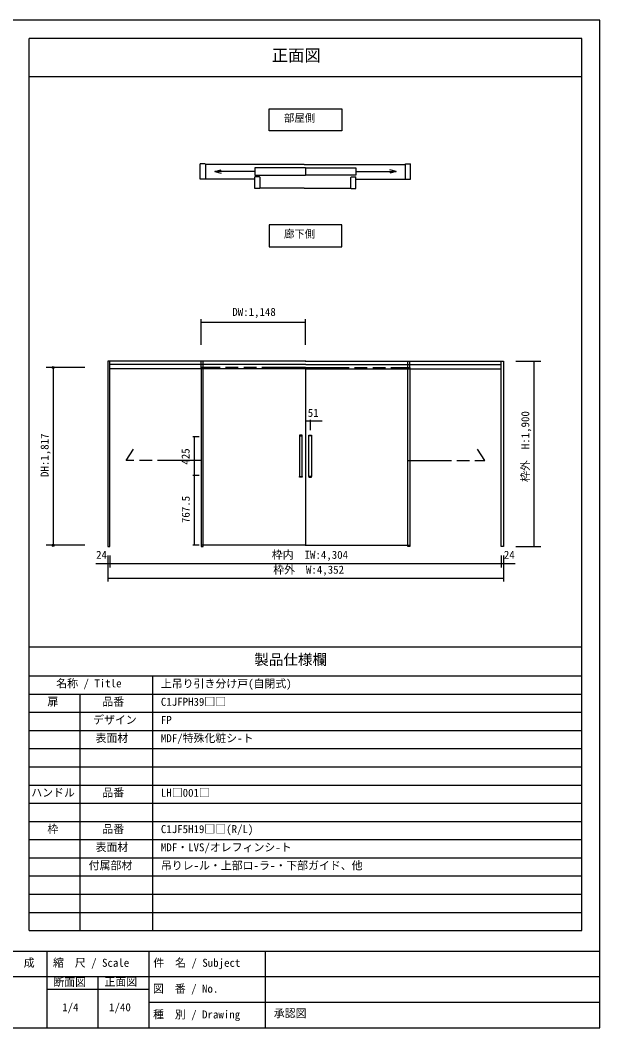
# Model space of a CAD drawing. Units: millimetres on the paper, enlarged 4 times, with parts at other scales. Extents: x -800 to 800, y -554 to 554.
# Drawn here: x 162 to 800, y -554 to 554 of the extents above; entities that cross this region are included whole.
import ezdxf
from ezdxf.enums import TextEntityAlignment as Align

# ---------------------------------------------------------------- set-up
doc = ezdxf.new("R2010")
doc.units = ezdxf.units.MM
doc.header["$LTSCALE"] = 4
doc.header["$PDMODE"] = 32
doc.header["$PDSIZE"] = 2.4
for name, pattern in [('CHAIN_DOUBLE_DASH', [23.5, 12, -1.5, 3.5, -1.5, 3.5, -1.5]), ('USER10', [9, 4, -1, 1, -1, 1, -1]), ('USER2', [9.525, 6.35, -3.175])]:
    doc.linetypes.add(name, pattern=pattern)
for name, color, linetype, lineweight in [('1-0', 7, 'Continuous', 25), ('1-3_0', 7, 'Continuous', 25), ('3-0', 7, 'Continuous', 25), ('3-3', 7, 'Continuous', 25)]:
    doc.layers.add(name, color=color, linetype=linetype, lineweight=lineweight)
doc.styles.add('ＭＳ ゴシック', font='')
doc.styles.get('ＭＳ ゴシック').set_extended_font_data('MS Gothic')

msp = doc.modelspace()

# ---------------------------------------------------------------- linework, layer by layer
at = {"layer": '1-0'}
for p, q in [((191.552, -469.839), (191.552, -553.839)), ((303.552, -469.839), (303.552, -553.839)), ((431.552, -469.839), (431.552, -553.839)), ((247.552, -497.839), (247.552, -553.839)), ((303.552, -511.839), (191.552, -511.839))]:
    msp.add_line(p, q, dxfattribs=at)
at = {"layer": '1-3_0'}
for p, q in [((780, 534), (172, 534)), ((172, -135), (172, 534)), ((780, -447), (780, 534)), ((172, 492), (780, 492)), ((780, -135), (780, 492)), ((172, -447), (172, -135)), ((172, -135), (780, -135)), ((172, -135), (780, -135)), ((172, -167), (780, -167)), ((308, -447), (308, -167)), ((172, -187), (780, -187)), ((228, -447), (228, -187)), ((172, -207), (780, -207)), ((172, -227), (780, -227)), ((172, -247), (780, -247)), ((172, -267), (780, -267)), ((172, -287), (780, -287)), ((172, -307), (780, -307)), ((172, -327), (780, -327)), ((172, -347), (780, -347)), ((172, -367), (780, -367)), ((172, -387), (780, -387)), ((172, -407), (780, -407)), ((172, -427), (780, -427)), ((172, -447), (780, -447)), ((800, -470), (-800, -470)), ((800, -498), (-476, -498)), ((800, -526), (304, -526))]:
    msp.add_line(p, q, dxfattribs=at)
msp.add_lwpolyline([(-800, -554), (800, -554), (800, 554), (-800, 554)], close=True, dxfattribs=at)
msp.add_lwpolyline([(172, -135), (172, 492), (780, 492)], dxfattribs=at)
at = {"layer": '3-0'}
for p, q in [((361.296, 197.118), (361.296, 225.18)), ((361.296, 221.752), (476.096, 221.752)), ((476.096, 197.118), (476.096, 225.18)), ((361.196, 179.118), (260.796, 179.118)), ((363.596, 179.118), (361.196, 179.118)), ((475.596, 179.118), (363.596, 179.118)), ((476.596, 179.118), (472.996, 179.118)), ((475.596, 179.118), (479.196, 179.118)), ((476.596, 179.118), (588.596, 179.118)), ((588.596, 179.118), (590.996, 179.118)), ((590.996, 179.118), (691.396, 179.118)), ((707.484, 179.118), (735.037, 179.118)), ((727.319, 179.118), (727.319, -24.682)), ((233.396, 172.118), (190.684, 172.118)), ((198.401, 172.118), (198.401, -23.382)), ((363.596, 175.518), (260.796, 175.518)), ((363.596, 170.518), (260.796, 170.518)), ((361.196, 170.518), (361.196, -24.682)), ((361.296, 171.018), (361.296, -23.382)), ((476.596, 175.518), (363.596, 175.518)), ((363.596, -24.682), (363.596, 170.518)), ((476.096, 170.518), (363.596, 170.518)), ((476.096, 172.118), (476.096, -23.382)), ((476.096, 172.118), (476.096, -23.382)), ((476.096, 170.518), (588.596, 170.518)), ((476.596, 175.518), (588.596, 175.518)), ((588.596, 175.518), (691.396, 175.518)), ((588.596, -24.682), (588.596, 170.518)), ((588.596, 170.518), (691.396, 170.518)), ((590.896, 171.018), (590.896, -23.382)), ((590.996, 170.518), (590.996, -24.682)), ((476.096, 114.646), (476.096, 102.997)), ((476.096, 114.646), (476.096, 102.997)), ((476.096, 113.37), (494.376, 113.37)), ((481.196, 114.646), (481.196, 102.997)), ((359.254, 95.868), (352.017, 95.868)), ((353.722, 95.868), (353.722, 53.368)), ((472.496, 52.168), (472.496, 97.068)), ((479.696, 52.168), (479.696, 97.068)), ((359.254, 53.368), (352.017, 53.368)), ((353.722, 53.368), (353.722, -23.382)), ((233.396, -23.382), (190.684, -23.382)), ((359.254, -23.382), (352.017, -23.382)), ((361.196, -24.682), (363.596, -24.682)), ((475.596, -23.382), (361.296, -23.382)), ((476.596, -23.382), (590.896, -23.382)), ((590.996, -24.682), (588.596, -24.682)), ((707.484, -24.682), (735.037, -24.682)), ((245.522, -43.294), (706.67, -43.294)), ((258.396, -34.682), (258.396, -63.052)), ((260.796, -34.682), (260.796, -47.653)), ((691.396, -34.682), (691.396, -47.653)), ((693.796, -34.682), (693.796, -63.052)), ((258.396, -59.624), (693.796, -59.624))]:
    msp.add_line(p, q, dxfattribs=at)
at = {"layer": '3-0', "linetype": 'USER2'}
for p, q in [((361.196, 170.518), (361.196, 179.118)), ((363.596, 170.518), (363.596, 179.118)), ((588.596, 170.518), (588.596, 179.118)), ((590.996, 170.518), (590.996, 179.118))]:
    msp.add_line(p, q, dxfattribs=at)
at = {"layer": '3-0', "linetype": 'CHAIN_DOUBLE_DASH'}
for p, q in [((476.096, 172.118), (361.296, 172.118)), ((476.096, 172.118), (361.296, 172.118)), ((361.296, 172.118), (361.296, 171.018)), ((361.296, 170.518), (361.296, -23.382)), ((476.096, 172.118), (590.896, 172.118)), ((476.096, 172.118), (590.896, 172.118)), ((590.896, 172.118), (590.896, 171.018)), ((590.896, 170.518), (590.896, -23.382))]:
    msp.add_line(p, q, dxfattribs=at)
at = {"layer": '3-0', "linetype": 'USER10'}
for p in [(475.596, -23.382), (476.596, -23.382)]:
    msp.add_line(p, (476.096, -23.382), dxfattribs=at)
at = {"layer": '3-0'}
for points in [[(260.796, 179.118), (258.396, 179.118), (258.396, -24.682), (260.796, -24.682)], [(691.396, 179.118), (693.796, 179.118), (693.796, -24.682), (691.396, -24.682)], [(472.496, 97.618), (469.496, 97.618), (469.496, 97.068), (472.496, 97.068)], [(479.696, 97.618), (482.696, 97.618), (482.696, 97.068), (479.696, 97.068)]]:
    msp.add_lwpolyline(points, close=True, dxfattribs=at)
for points in [[(469.496, 97.068), (469.496, 52.168), (472.496, 52.168), (472.496, 51.618), (469.496, 51.618), (469.496, 52.168)], [(482.696, 97.068), (482.696, 52.168), (479.696, 52.168), (479.696, 51.618), (482.696, 51.618), (482.696, 52.168)]]:
    msp.add_lwpolyline(points, dxfattribs=at)
at = {"layer": '3-0', "linetype": 'CHAIN_DOUBLE_DASH'}
for points in [[(361.296, 69.803), (278.676, 69.803), (286.909, 82.179)], [(588.596, 69.803), (673.517, 69.803), (665.284, 82.179)]]:
    msp.add_lwpolyline(points, dxfattribs=at)
at = {"layer": '3-0'}
for p in [(198.401, 172.118), (198.401, -23.382)]:
    msp.add_point(p, dxfattribs=at)
at = {"layer": '3-3'}
for p, q in [((360.32, 379.035), (360.32, 396.075)), ((366.08, 395.475), (366.08, 379.035)), ((474.8, 395.355), (366.08, 395.355)), ((376.26, 387.555), (383.215, 389.418)), ((476, 391.515), (420.396, 391.515)), ((420.396, 391.515), (420.396, 383.595)), ((474.8, 395.355), (585.92, 395.355)), ((476, 391.515), (531.604, 391.515)), ((476, 391.515), (476, 383.595)), ((476, 391.515), (476, 383.595)), ((531.604, 391.515), (531.604, 383.595)), ((575.74, 387.555), (568.785, 389.418)), ((585.92, 395.475), (585.92, 379.035)), ((591.68, 379.035), (591.68, 396.075)), ((420.396, 379.035), (360.32, 379.035)), ((376.26, 387.555), (383.215, 385.691)), ((420.396, 387.555), (376.26, 387.555)), ((420.396, 383.595), (476, 383.595)), ((420.396, 368.715), (420.396, 381.675)), ((531.604, 383.595), (476, 383.595)), ((531.604, 387.555), (575.74, 387.555)), ((531.604, 368.715), (531.604, 381.675)), ((531.604, 379.035), (591.68, 379.035)), ((575.74, 387.555), (568.785, 385.691)), ((474.8, 369.435), (426.156, 369.435)), ((474.8, 369.435), (525.844, 369.435))]:
    msp.add_line(p, q, dxfattribs=at)
for points in [[(436, 456.373), (516, 456.373), (516, 432.373), (436, 432.373)], [(436, 304.898), (516, 304.898), (516, 328.898), (436, 328.898)]]:
    msp.add_lwpolyline(points, close=True, dxfattribs=at)
for points in [[(366.08, 395.475), (365.48, 396.075), (360.32, 396.075)], [(585.92, 395.475), (586.52, 396.075), (591.68, 396.075)], [(426.156, 369.315), (426.156, 381.075), (425.556, 381.675), (420.396, 381.675)], [(525.844, 369.315), (525.844, 381.075), (526.444, 381.675), (531.604, 381.675)], [(426.156, 369.315), (425.556, 368.715), (420.396, 368.715)], [(525.844, 369.315), (526.444, 368.715), (531.604, 368.715)]]:
    msp.add_lwpolyline(points, dxfattribs=at)

# ---------------------------------------------------------------- texts
at = {"layer": '1-0', "style": 'ＭＳ ゴシック'}
for s, p in [('名称 / Title', (201.808, -182.261)), ('扉', (192.038, -202.384)), ('品番', (252.524, -202.384)), ('デザイン', (242.363, -222.384)), ('表面材', (245.009, -242.384)), ('ハンドル', (174.278, -302.384)), ('品番', (252.524, -302.384)), ('枠', (192.038, -342.384)), ('品番', (252.524, -342.384)), ('表面材', (245.009, -362.384)), ('付属部材', (237.495, -382.384)), ('作\u3000成', (142.018, -489.524)), ('縮\u3000尺 / Scale', (198.226, -489.524)), ('件\u3000名 / Subject', (308.596, -489.533)), ('断面図', (198.57, -510.697)), ('正面図', (254.888, -510.414)), ('図\u3000番 / No.', (308.262, -517.979)), ('1/4', (208.342, -538.418)), ('1/40', (259.957, -538.418)), ('種\u3000別 / Drawing', (308.33, -546.353)), ('承認図', (441.165, -545.077))]:
    msp.add_text(s, height=8.798, dxfattribs=at).set_placement(p, align=Align.BOTTOM_LEFT)
at = {"layer": '1-3_0', "style": 'ＭＳ ゴシック'}
for s, height, p in [('正面図', 13.2, (438.896, 504.791)), ('製品仕様欄', 11.73, (419.758, -158.428)), ('上吊り引き分け戸(自閉式)', 8.798, (316.934, -182.546)), ('C1JFPH39□□', 8.798, (316.934, -202.546)), ('FP', 8.798, (316.934, -222.546)), ('MDF/特殊化粧シ-ト', 8.798, (316.934, -242.546)), ('LH□001□', 8.798, (316.934, -302.546)), ('C1JF5H19□□(R/L)', 8.798, (316.934, -342.546)), ('MDF・LVS/オレフィンシ-ト', 8.798, (316.934, -362.546)), ('吊りレ-ル・上部ロ-ラ-・下部ガイド、他', 8.798, (316.934, -382.546))]:
    msp.add_text(s, height=height, dxfattribs=at).set_placement(p, align=Align.BOTTOM_LEFT)
at = {"layer": '3-0', "style": 'ＭＳ ゴシック'}
for s, p in [('DW:1,148', (395.5, 226.117)), ('51', (478.564, 115.187)), ('24', (245.666, -40.926)), ('枠内\u3000IW:4,304', (439.043, -40.926)), ('24', (694.37, -40.926)), ('枠外\u3000W:4,352', (440.596, -57.255))]:
    msp.add_text(s, height=8.798, dxfattribs=at).set_placement(p, align=Align.BOTTOM_LEFT)
for s, p in [('枠外\u3000H:1,900', (724.951, 46.206)), ('DH:1,817', (196.033, 51.661)), ('425', (351.167, 65.243)), ('767.5', (351.354, 1.009))]:
    msp.add_text(s, height=8.798, rotation=90, dxfattribs=at).set_placement(p, align=Align.BOTTOM_LEFT)
at = {"layer": '3-3', "style": 'ＭＳ ゴシック'}
for s, p in [('部屋側', (452.367, 439.756)), ('廊下側', (452.367, 312.282))]:
    msp.add_text(s, height=8.379, dxfattribs=at).set_placement(p, align=Align.BOTTOM_LEFT)

doc.saveas('drawing.dxf')
